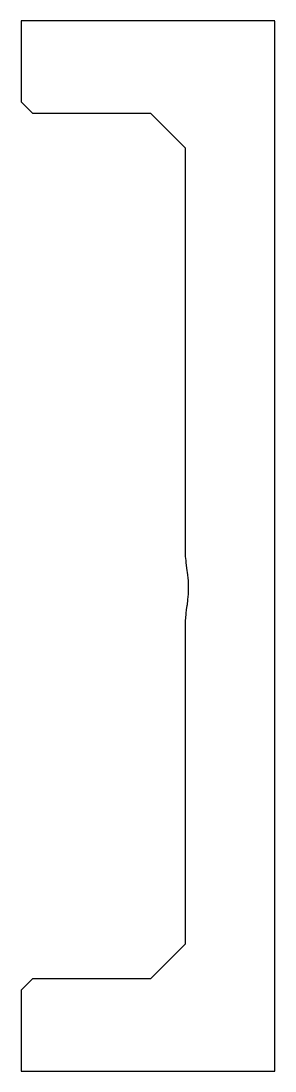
# Model space of a CAD drawing. Header units: metres. Extents: x 0 to 47.5, y 0 to 45.5.
# Drawn here: x 0 to 11, y 0 to 45.5 of the extents above.
import ezdxf

# ---------------------------------------------------------------- set-up
doc = ezdxf.new("R2010")
doc.units = ezdxf.units.M

msp = doc.modelspace()

# ---------------------------------------------------------------- linework, layer by layer
for p, q in [((11, 45.5), (0, 45.5)), ((0, 45.5), (0, 42)), ((11, 0), (11, 45.5)), ((0, 42), (0.5, 41.5)), ((0.5, 41.5), (5.60409, 41.5)), ((5.60409, 41.5), (7.10409, 40)), ((7.10409, 40), (7.10409, 22.5453)), ((7.10409, 22.5453), (7.10867, 22.4215)), ((7.10867, 22.4215), (7.11332, 22.2957)), ((7.11332, 22.2957), (7.13223, 22.1282)), ((7.13223, 22.1282), (7.14079, 22.016)), ((7.14079, 22.016), (7.16904, 21.8014)), ((7.16904, 21.8014), (7.18583, 21.6739)), ((7.18583, 21.6739), (7.19813, 21.6107)), ((7.19813, 21.6107), (7.23383, 21.2392)), ((7.23383, 21.2392), (7.24396, 21.1338)), ((7.24396, 21.1338), (7.24178, 20.712)), ((7.24155, 20.6686), (7.21674, 20.4352)), ((7.24178, 20.712), (7.24155, 20.6686)), ((7.18583, 20.1659), (7.15994, 19.9786)), ((7.18766, 20.1748), (7.18583, 20.1659)), ((7.19056, 20.189), (7.18766, 20.1748)), ((7.21674, 20.4352), (7.19056, 20.189)), ((7.1174, 19.5847), (7.11332, 19.5497)), ((7.1268, 19.6655), (7.1174, 19.5847)), ((7.13551, 19.7742), (7.1268, 19.6655)), ((7.14079, 19.8401), (7.13551, 19.7742)), ((7.15994, 19.9786), (7.14079, 19.8401)), ((7.10818, 19.415), (7.10409, 19.3078)), ((7.10409, 19.3078), (7.10409, 5.5)), ((7.11332, 19.5497), (7.10818, 19.415)), ((7.10409, 5.5), (5.60409, 4)), ((0.5, 4), (0, 3.5)), ((5.60409, 4), (0.5, 4)), ((0, 3.5), (0, 0)), ((0, 0), (11, 0))]:
    msp.add_line(p, q)

doc.saveas('drawing.dxf')
